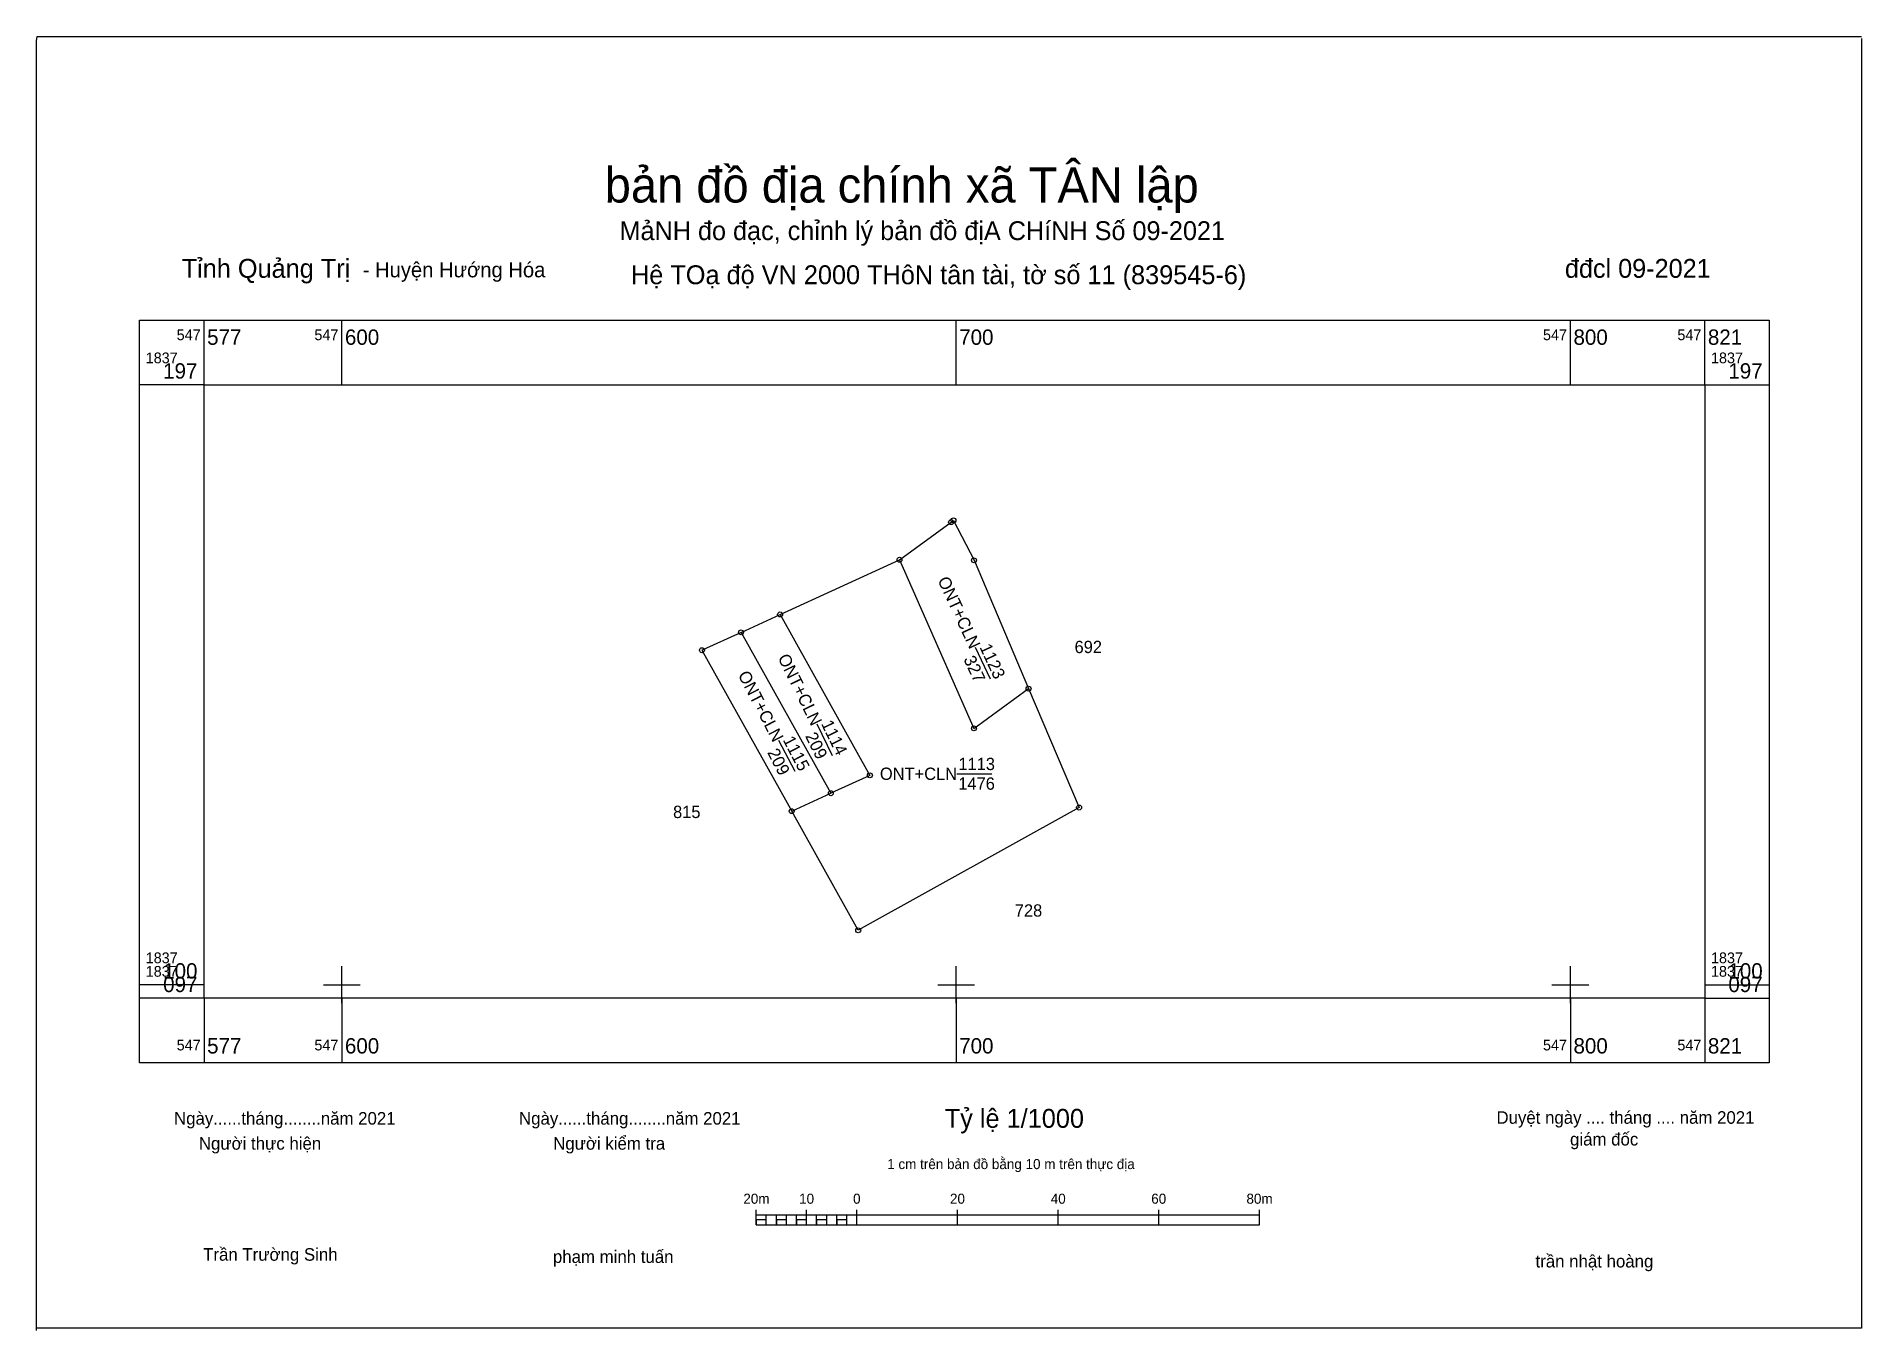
# Model space of a CAD drawing. Extents: x 547550 to 547847, y 1837044 to 1837254.
import ezdxf

# ---------------------------------------------------------------- set-up
doc = ezdxf.new("R2010")
doc.units = 0
for name, color, linetype in [('Level 10', 7, 'Continuous'), ('Level 13', 7, 'Continuous'), ('Level 14', 7, 'Continuous'), ('Level 2', 7, 'Continuous'), ('Level 4', 7, 'Continuous'), ('Level 63', 7, 'Continuous')]:
    doc.layers.add(name, color=color, linetype=linetype)

msp = doc.modelspace()

# ---------------------------------------------------------------- linework, layer by layer
at = {"layer": 'Level 10'}
for p, q in [((547550.29, 1837253.7), (547550.38, 1837254.39)), ((547550.38, 1837254.39), (547847.38, 1837254.39)), ((547847.38, 1837254.07), (547847.38, 1837044.07)), ((547550.29, 1837043.7), (547550.29, 1837253.7)), ((547671.34, 1837160.29), (547690.78, 1837169.19)), ((547664.98, 1837157.37), (547671.34, 1837160.29)), ((547664.98, 1837157.37), (547679.6, 1837131.18)), ((547673.23, 1837128.26), (547679.6, 1837131.18)), ((547847.38, 1837044.07), (547550.38, 1837044.07))]:
    msp.add_line(p, q, dxfattribs=at)
for points in [[(547690.78, 1837169.19), (547699.18, 1837175.33), (547699.56, 1837175.61), (547702.91, 1837169.11), (547711.79, 1837148.22)], [(547690.78, 1837169.19), (547702.89, 1837141.74), (547711.79, 1837148.22)], [(547671.34, 1837160.29), (547685.96, 1837134.09), (547679.6, 1837131.18)], [(547664.98, 1837157.37), (547658.79, 1837154.54), (547658.62, 1837154.46), (547673.23, 1837128.26)], [(547711.79, 1837148.22), (547720.02, 1837128.84), (547684.06, 1837108.86), (547673.23, 1837128.26)]]:
    msp.add_lwpolyline(points, dxfattribs=at)
at = {"layer": 'Level 13'}
for p, q in [((547703.12, 1837154.97), (547705.52, 1837149.79)), ((547677.32, 1837142.47), (547679.84, 1837137.34)), ((547671.09, 1837139.83), (547673.72, 1837134.77)), ((547700.1, 1837134.35), (547705.81, 1837134.35))]:
    msp.add_line(p, q, dxfattribs=at)
for centre in [(547699.18, 1837175.33), (547699.56, 1837175.61), (547690.78, 1837169.19), (547702.91, 1837169.11), (547671.34, 1837160.29), (547671.34, 1837160.29), (547671.34, 1837160.29), (547664.98, 1837157.37), (547664.98, 1837157.37), (547664.98, 1837157.37), (547658.62, 1837154.46), (547711.79, 1837148.21), (547702.9, 1837141.74), (547685.96, 1837134.09), (547685.96, 1837134.09), (547679.6, 1837131.18), (547679.6, 1837131.18), (547679.6, 1837131.18), (547720.02, 1837128.84), (547673.23, 1837128.26), (547673.23, 1837128.26), (547673.23, 1837128.26), (547684.06, 1837108.86)]:
    msp.add_circle(centre, 0.4, dxfattribs=at)
at = {"layer": 'Level 2'}
for p, q in [((547667.46, 1837060.88), (547667.46, 1837063.34)), ((547667.46, 1837062.52), (547749.36, 1837062.52)), ((547667.46, 1837060.88), (547749.36, 1837060.88)), ((547669.1, 1837060.88), (547669.1, 1837062.52)), ((547670.74, 1837060.88), (547670.74, 1837062.52)), ((547672.38, 1837060.88), (547672.38, 1837062.52)), ((547674.02, 1837060.88), (547674.02, 1837062.52)), ((547675.65, 1837060.88), (547675.65, 1837063.34)), ((547677.29, 1837060.88), (547677.29, 1837062.52)), ((547678.93, 1837060.88), (547678.93, 1837062.52)), ((547680.57, 1837060.88), (547680.57, 1837062.52)), ((547682.21, 1837060.88), (547682.21, 1837062.52)), ((547683.84, 1837060.88), (547683.84, 1837063.34)), ((547700.22, 1837060.88), (547700.22, 1837063.34)), ((547716.6, 1837060.88), (547716.6, 1837063.34)), ((547732.98, 1837060.88), (547732.98, 1837063.34)), ((547749.36, 1837060.88), (547749.36, 1837063.34))]:
    msp.add_line(p, q, dxfattribs=at)
for points in [[(547667.46, 1837060.88), (547669.1, 1837060.88), (547669.1, 1837061.7), (547667.46, 1837061.7)], [(547670.74, 1837060.88), (547672.38, 1837060.88), (547672.38, 1837061.7), (547670.74, 1837061.7)], [(547674.02, 1837060.88), (547675.65, 1837060.88), (547675.65, 1837061.7), (547674.02, 1837061.7)], [(547677.29, 1837060.88), (547678.93, 1837060.88), (547678.93, 1837061.7), (547677.29, 1837061.7)], [(547680.57, 1837060.88), (547682.21, 1837060.88), (547682.21, 1837061.7), (547680.57, 1837061.7)]]:
    msp.add_lwpolyline(points, close=True, dxfattribs=at)
at = {"layer": 'Level 63'}
for p, q in [((547577.57, 1837197.69), (547577.57, 1837208.19)), ((547600, 1837197.69), (547600, 1837208.19)), ((547700, 1837197.69), (547700, 1837208.19)), ((547800, 1837197.69), (547800, 1837208.19)), ((547821.88, 1837197.69), (547821.88, 1837208.19)), ((547577.57, 1837197.69), (547567.07, 1837197.69)), ((547821.88, 1837197.69), (547832.38, 1837197.69)), ((547600, 1837097), (547600, 1837103)), ((547700, 1837097), (547700, 1837103)), ((547800, 1837097), (547800, 1837103)), ((547577.57, 1837100), (547567.07, 1837100)), ((547597, 1837100), (547603, 1837100)), ((547697, 1837100), (547703, 1837100)), ((547797, 1837100), (547803, 1837100)), ((547821.88, 1837100), (547832.38, 1837100)), ((547577.57, 1837097.8), (547567.07, 1837097.8)), ((547577.57, 1837097.8), (547577.57, 1837087.3)), ((547600, 1837097.8), (547600, 1837087.3)), ((547700, 1837097.8), (547700, 1837087.3)), ((547800, 1837097.8), (547800, 1837087.3)), ((547821.88, 1837097.8), (547821.88, 1837087.3)), ((547821.88, 1837097.8), (547832.38, 1837097.8))]:
    msp.add_line(p, q, dxfattribs=at)
for points in [[(547567.07, 1837208.19), (547832.38, 1837208.19), (547832.38, 1837087.3), (547567.07, 1837087.3), (547567.07, 1837208.19)], [(547577.57, 1837197.69), (547821.88, 1837197.69), (547821.88, 1837097.8), (547577.57, 1837097.8), (547577.57, 1837197.69)]]:
    msp.add_lwpolyline(points, dxfattribs=at)

# ---------------------------------------------------------------- texts
at = {"layer": 'Level 13'}
for s, rotation, p in [('1123', 294.8991, (547703.77, 1837154.97)), ('1114', 296.1146, (547677.97, 1837142.5)), ('1115', 297.462, (547671.74, 1837139.87))]:
    msp.add_text(s, height=2, rotation=rotation, dxfattribs=at).set_placement(p)
msp.add_text('1113', height=2, dxfattribs=at).set_placement((547700.37, 1837134.95))
at = {"layer": 'Level 14'}
for s, p in [('692', (547719.28, 1837154)), ('815', (547653.92, 1837127.14)), ('728', (547709.55, 1837111.09))]:
    msp.add_text(s, height=2, dxfattribs=at).set_placement(p)
at = {"layer": 'Level 2'}
for s, height, p in [('bản đồ địa chính xã TÂN lập', 5.7308, (547642.79, 1837227.36)), ('MảNH đo đạc, chỉnh lý bản đồ địA CHíNH Số 09-2021', 3.0697, (547645.2, 1837221.24)), ('Tỉnh Quảng Trị ', 3.0782, (547573.92, 1837215.1)), (' đđcl 09-2021', 3.0698, (547797.96, 1837215.1)), ('- Huyện Hướng Hóa', 2.456, (547603.4, 1837215.18)), ('Hệ TOạ độ VN 2000 THôN tân tài, tờ số 11 (839545-6)', 3.0782, (547647.07, 1837214.06)), ('ONT+CLN', 2, (547687.59, 1837133.35)), ('Ngày......tháng........năm 2021', 2.0472, (547572.68, 1837077.22)), ('Ngày......tháng........năm 2021', 2.0472, (547628.84, 1837077.22)), ('Tỷ lệ 1/1000', 3.0791, (547698.15, 1837076.7)), ('Duyệt ngày .... tháng .... năm 2021', 2.0472, (547787.96, 1837077.36)), ('giám đốc', 2.047, (547799.94, 1837073.82)), ('Người thực hiện', 2.0472, (547576.72, 1837073.14)), ('Người kiểm tra', 2.0472, (547634.4, 1837073.14)), ('1 cm trên bản đồ bằng 10 m trên thực địa', 1.6376, (547688.78, 1837069.98)), ('20m', 1.638, (547665.36, 1837064.34)), ('10', 1.638, (547674.44, 1837064.34)), ('0', 1.64, (547683.22, 1837064.34)), ('20', 1.638, (547699, 1837064.34)), ('40', 1.638, (547715.4, 1837064.34)), ('60', 1.638, (547731.76, 1837064.34)), ('80m', 1.638, (547747.26, 1837064.34)), ('Trần Trường Sinh', 2.0472, (547577.42, 1837055.06)), ('phạm minh tuấn', 2.0472, (547634.36, 1837054.7)), ('trần nhật hoàng', 2.0472, (547794.32, 1837053.96))]:
    msp.add_text(s, height=height, dxfattribs=at).set_placement(p)
for rotation, p in [(294.8991, (547696.94, 1837165.89)), (296.1146, (547670.92, 1837153.26)), (297.462, (547664.43, 1837150.47))]:
    msp.add_text('ONT+CLN', height=2, rotation=rotation, dxfattribs=at).set_placement(p)
at = {"layer": 'Level 4'}
for s, rotation, p in [('327', 294.8991, (547701.15, 1837153.02)), ('209', 296.1146, (547675.38, 1837140.51)), ('209', 297.462, (547669.2, 1837137.83))]:
    msp.add_text(s, height=2, rotation=rotation, dxfattribs=at).set_placement(p)
msp.add_text('1476', height=2, dxfattribs=at).set_placement((547700.35, 1837131.75))
at = {"layer": 'Level 63'}
for s, height, p in [('547', 1.75, (547573.11, 1837204.94)), ('577', 2.5, (547578.07, 1837204.19)), ('547', 1.75, (547595.53, 1837204.94)), ('600', 2.5, (547600.5, 1837204.19)), ('700', 2.5, (547700.5, 1837204.19)), ('547', 1.75, (547795.53, 1837204.94)), ('800', 2.5, (547800.5, 1837204.19)), ('547', 1.75, (547817.41, 1837204.94)), ('821', 2.5, (547822.38, 1837204.19)), ('1837', 1.75, (547568.07, 1837201.19)), ('197', 2.5, (547570.91, 1837198.69)), ('1837', 1.75, (547822.88, 1837201.19)), ('197', 2.5, (547825.71, 1837198.69)), ('1837', 1.75, (547568.07, 1837103.5)), ('1837', 1.75, (547568.07, 1837101.3)), ('100', 2.5, (547570.92, 1837101)), ('1837', 1.75, (547822.88, 1837103.5)), ('1837', 1.75, (547822.88, 1837101.3)), ('100', 2.5, (547825.72, 1837101)), ('097', 2.5, (547570.91, 1837098.8)), ('097', 2.5, (547825.71, 1837098.8)), ('547', 1.75, (547573.11, 1837089.3)), ('577', 2.5, (547578.07, 1837088.8)), ('547', 1.75, (547595.53, 1837089.3)), ('600', 2.5, (547600.5, 1837088.8)), ('700', 2.5, (547700.5, 1837088.8)), ('547', 1.75, (547795.53, 1837089.3)), ('800', 2.5, (547800.5, 1837088.8)), ('547', 1.75, (547817.41, 1837089.3)), ('821', 2.5, (547822.38, 1837088.8))]:
    msp.add_text(s, height=height, dxfattribs=at).set_placement(p)

doc.saveas('drawing.dxf')
